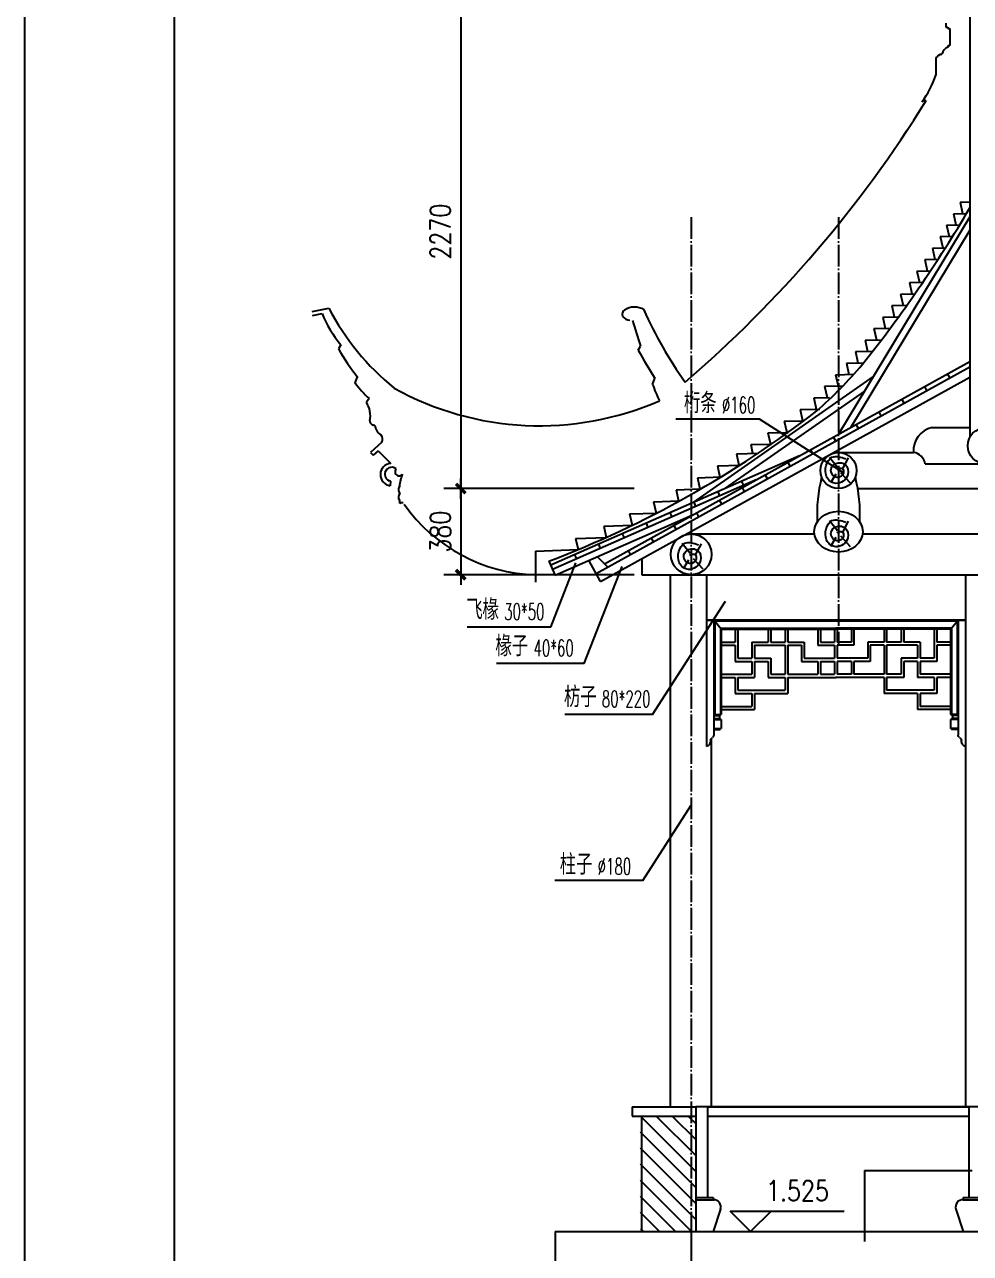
# Model space of a CAD drawing. Extents: x 1035948 to 1665131, y -158296 to 142149.
# Drawn here: x 1180285 to 1184461, y -85776 to -80350 of the extents above; entities that cross this region are included whole.
import ezdxf
from ezdxf.enums import TextEntityAlignment as Align

# ---------------------------------------------------------------- set-up
doc = ezdxf.new("R2010")
doc.units = 0
doc.header["$LTSCALE"] = 200
doc.header["$MEASUREMENT"] = 0
doc.linetypes.add('ACAD_ISO04W100', pattern=[30.5, 24, -3, 0.5, -3])
doc.layers.get('0').update_dxf_attribs({"linetype": 'CONTINUOUS'})
doc.layers.get('DEFPOINTS').update_dxf_attribs({"linetype": 'CONTINUOUS'})
for name, color, linetype in [('BALCONY', 6, 'CONTINUOUS'), ('DOTE', 1, 'CONTINUOUS'), ('PUB_DIM', 3, 'CONTINUOUS'), ('PUB_TEXT', 7, 'CONTINUOUS'), ('ROOF', 4, 'CONTINUOUS'), ('WINDOW', 2, 'CONTINUOUS'), ('WLL1', 7, 'CONTINUOUS')]:
    doc.layers.add(name, color=color, linetype=linetype)
doc.styles.add('_HZTXT', font='txt.shx', dxfattribs={"width": 0.8, "bigfont": 'hztxt.shx'})
doc.styles.add('_SIMPLEX', font='SIMPLEX.shx', dxfattribs={"width": 0.6})
doc.styles.add('DIM_FONT', font='SIMPLEX.shx', dxfattribs={"width": 0.8})
doc.dimstyles.new('DIMN30', dxfattribs={"dimscale": 0.3, "dimtxt": 300, "dimasz": 1, "dimexe": 250, "dimexo": 300, "dimgap": 150, "dimtad": 1, "dimdec": 0, "dimzin": 0, "dimdsep": 46, "dimtxsty": 'DIM_FONT', "dimblk": '_DIMX', "dimcen": 0.09, "dimclrt": 7, "dimadec": 0, "dimazin": 0, "dimtfac": 1, "dimtdec": 0, "dimtix": 1, "dimtmove": 2, "dimatfit": 3, "dimldrblk": '_DIMX', "dimfxl": 0, "dimtolj": 1, "dimtzin": 0, "dimarcsym": 0})

# ---------------------------------------------------------------- blocks, each defined once
blk = doc.blocks.new('_DIMX')
blk.add_line((-150, 0), (150, 0))
at = {"const_width": 50}
blk.add_lwpolyline([(-70, -70), (70, 70)], dxfattribs=at)
blk = doc.blocks.new('*D11')
at = {"color": 0, "linetype": 'ByBlock'}
for p, q in [((12066.2, 22140.6), (11225.4, 22140.6)), ((11300.4, 22140.3), (11300.4, 19870.6)), ((12066.2, 19870.3), (11225.4, 19870.3))]:
    blk.add_line(p, q, dxfattribs=at)
at = {"layer": 'DEFPOINTS', "color": 0, "linetype": 'ByBlock'}
for p in [(12156.2, 22140.6), (11300.4, 19870.3), (12156.2, 19870.3)]:
    blk.add_point(p, dxfattribs=at)
at = {"color": 0, "linetype": 'ByBlock', "xscale": 0.3, "yscale": 0.3, "zscale": 0.3}
for p, rotation in [((11300.4, 22140.6), 90), ((11300.4, 19870.3), 270)]:
    blk.add_blockref('_DIMX', p, dxfattribs=dict(at, rotation=rotation))
at = {"color": 7, "linetype": 'ByBlock', "insert": (11210.4, 21005.4), "char_height": 90, "attachment_point": 5, "rotation": 90, "style": 'DIM_FONT'}
blk.add_mtext('\\A1;2270', dxfattribs=at)
blk = doc.blocks.new('*D12')
at = {"color": 0, "linetype": 'ByBlock'}
for p, q in [((12066.2, 19870.3), (11225.4, 19870.3)), ((11300.4, 19870), (11300.4, 19490.6)), ((12066.2, 19490.3), (11225.4, 19490.3))]:
    blk.add_line(p, q, dxfattribs=at)
at = {"layer": 'DEFPOINTS', "color": 0, "linetype": 'ByBlock'}
for p in [(12156.2, 19870.3), (11300.4, 19490.3), (12156.2, 19490.3)]:
    blk.add_point(p, dxfattribs=at)
at = {"color": 0, "linetype": 'ByBlock', "xscale": 0.3, "yscale": 0.3, "zscale": 0.3}
for p, rotation in [((11300.4, 19870.3), 90), ((11300.4, 19490.3), 270)]:
    blk.add_blockref('_DIMX', p, dxfattribs=dict(at, rotation=rotation))
at = {"color": 7, "linetype": 'ByBlock', "insert": (11210.4, 19680.3), "char_height": 90, "attachment_point": 5, "rotation": 90, "style": 'DIM_FONT'}
blk.add_mtext('\\A1;380', dxfattribs=at)

msp = doc.modelspace()

# ---------------------------------------------------------------- hatches: boundary and pattern name
at = {"layer": 'WLL1'}
h = msp.add_hatch(dxfattribs=at)
h.set_pattern_fill('ANSI31', color=256, scale=400, style=0)
h.set_pattern_definition([(135, (1197796.434, -85679.41), (35.35534, 35.35534), [])])
h.paths.add_polyline_path([(1183251.12283, -85679.41), (1183228.12283, -85679.41), (1183228.12283, -85169.41), (1183251.12283, -85169.41)])
h.paths.add_polyline_path([(1183228.12283, -85679.41), (1183004.12283, -85679.41), (1183004.12283, -85169.41), (1183228.12283, -85169.41)])

# ---------------------------------------------------------------- linework, layer by layer
at = {"color": 7}
for p, q in [((1183328.13281, -82979.41), (1183328.13281, -83463.05483)), ((1184406.05119, -82979.41), (1184406.05119, -83463.05483)), ((1184406.05119, -82979.41), (1184406.05119, -83463.05483))]:
    msp.add_line(p, q, dxfattribs=at)
at = {"color": 6}
for p, q in [((1183360.797, -83019.99019), (1183328.13281, -82979.41)), ((1183332.15746, -82984.41), (1183332.15746, -83396.3976)), ((1184402.02654, -82984.41), (1183332.15746, -82984.41)), ((1184373.38699, -83019.99019), (1184406.05119, -82979.41)), ((1184402.02654, -82984.41), (1184402.02654, -83396.3976)), ((1184402.02654, -82984.41), (1184402.02654, -83396.07519)), ((1183356.77236, -83014.99019), (1183356.77236, -83396.3976)), ((1183356.77236, -83014.99019), (1183867.092, -83014.99019)), ((1184377.41164, -83014.99019), (1183867.092, -83014.99019)), ((1184377.41164, -83014.99019), (1184377.41164, -83396.07519))]:
    msp.add_line(p, q, dxfattribs=at)
for p, q in [((1183360.797, -83019.99019), (1183360.797, -83375.06683)), ((1183360.797, -83019.99019), (1183867.092, -83019.99019)), ((1183422.20389, -83019.99019), (1183422.20389, -83076.80245)), ((1183433.63636, -83019.99019), (1183433.63636, -83147.81778)), ((1183568.09317, -83019.99019), (1183568.09317, -83076.80245)), ((1183579.52564, -83019.99019), (1183579.52564, -83076.80245)), ((1183643.29384, -83019.99019), (1183643.29384, -83076.80245)), ((1183654.7263, -83019.99019), (1183654.7263, -83076.80245)), ((1183787.67911, -83019.99019), (1183787.67911, -83091.00552)), ((1183799.11157, -83019.99019), (1183799.11157, -83076.80245)), ((1183861.37577, -83019.99019), (1183861.37577, -83076.80245)), ((1184373.38699, -83019.99019), (1183867.092, -83019.99019)), ((1183872.80823, -83019.99019), (1183872.80823, -83076.80245)), ((1183935.07243, -83019.99019), (1183935.07243, -83076.80245)), ((1183946.50489, -83019.99019), (1183946.50489, -83091.00552)), ((1184079.4577, -83019.99019), (1184079.4577, -83076.80245)), ((1184090.89016, -83019.99019), (1184090.89016, -83076.80245)), ((1184154.65836, -83019.99019), (1184154.65836, -83076.80245)), ((1184166.09083, -83019.99019), (1184166.09083, -83076.80245)), ((1184300.54764, -83019.99019), (1184300.54764, -83147.81778)), ((1184311.98011, -83019.99019), (1184311.98011, -83076.80245)), ((1184373.38699, -83019.99019), (1184373.38699, -83375.06683)), ((1183360.797, -83076.80245), (1183422.20389, -83076.80245)), ((1183360.797, -83091.00552), (1183422.20389, -83091.00552)), ((1183422.20389, -83091.00552), (1183422.20389, -83162.02085)), ((1183495.90055, -83076.80245), (1183568.09317, -83076.80245)), ((1183495.90055, -83076.80245), (1183495.90055, -83147.81778)), ((1183507.33302, -83091.00552), (1183643.29384, -83091.00552)), ((1183507.33302, -83091.00552), (1183507.33302, -83147.81778)), ((1183579.52564, -83076.80245), (1183643.29384, -83076.80245)), ((1183643.29384, -83091.00552), (1183643.29384, -83218.83311)), ((1183654.7263, -83076.80245), (1183726.91896, -83076.80245)), ((1183654.7263, -83091.00552), (1183715.48649, -83091.00552)), ((1183654.7263, -83091.00552), (1183654.7263, -83218.83311)), ((1183715.48649, -83091.00552), (1183715.48649, -83162.02085)), ((1183726.91896, -83076.80245), (1183726.91896, -83147.81778)), ((1183787.67911, -83091.00552), (1183861.37577, -83091.00552)), ((1183799.11157, -83076.80245), (1183861.37577, -83076.80245)), ((1183861.37577, -83091.00552), (1183861.37577, -83147.81778)), ((1183935.07243, -83076.80245), (1183872.80823, -83076.80245)), ((1183872.80823, -83091.00552), (1183872.80823, -83147.81778)), ((1183946.50489, -83091.00552), (1183872.80823, -83091.00552)), ((1184007.26504, -83076.80245), (1184007.26504, -83147.81778)), ((1184079.4577, -83076.80245), (1184007.26504, -83076.80245)), ((1184018.69751, -83091.00552), (1184018.69751, -83162.02085)), ((1184079.4577, -83091.00552), (1184018.69751, -83091.00552)), ((1184079.4577, -83091.00552), (1184079.4577, -83218.83311)), ((1184154.65836, -83076.80245), (1184090.89016, -83076.80245)), ((1184226.85098, -83091.00552), (1184090.89016, -83091.00552)), ((1184090.89016, -83091.00552), (1184090.89016, -83218.83311)), ((1184238.28345, -83076.80245), (1184166.09083, -83076.80245)), ((1184226.85098, -83091.00552), (1184226.85098, -83147.81778)), ((1184238.28345, -83076.80245), (1184238.28345, -83147.81778)), ((1184373.38699, -83076.80245), (1184311.98011, -83076.80245)), ((1184373.38699, -83091.00552), (1184311.98011, -83091.00552)), ((1184311.98011, -83091.00552), (1184311.98011, -83162.02085)), ((1183422.20389, -83162.02085), (1183495.90055, -83162.02085)), ((1183433.63636, -83147.81778), (1183495.90055, -83147.81778)), ((1183495.90055, -83162.02085), (1183495.90055, -83218.83311)), ((1183507.33302, -83147.81778), (1183579.52564, -83147.81778)), ((1183507.33302, -83162.02085), (1183568.09317, -83162.02085)), ((1183507.33302, -83162.02085), (1183507.33302, -83233.03618)), ((1183568.09317, -83162.02085), (1183568.09317, -83233.03618)), ((1183579.52564, -83147.81778), (1183579.52564, -83218.83311)), ((1183715.48649, -83162.02085), (1183787.67911, -83162.02085)), ((1183726.91896, -83147.81778), (1183861.37577, -83147.81778)), ((1183787.67911, -83162.02085), (1183787.67911, -83218.83311)), ((1183799.11157, -83162.02085), (1183861.37577, -83162.02085)), ((1183799.11157, -83162.02085), (1183799.11157, -83218.83311)), ((1183861.37577, -83162.02085), (1183861.37577, -83218.83311)), ((1184007.26504, -83147.81778), (1183872.80823, -83147.81778)), ((1183935.07243, -83162.02085), (1183872.80823, -83162.02085)), ((1183872.80823, -83162.02085), (1183872.80823, -83218.83311)), ((1183935.07243, -83162.02085), (1183935.07243, -83218.83311)), ((1184018.69751, -83162.02085), (1183946.50489, -83162.02085)), ((1183946.50489, -83162.02085), (1183946.50489, -83218.83311)), ((1184226.85098, -83147.81778), (1184154.65836, -83147.81778)), ((1184154.65836, -83147.81778), (1184154.65836, -83218.83311)), ((1184226.85098, -83162.02085), (1184166.09083, -83162.02085)), ((1184166.09083, -83162.02085), (1184166.09083, -83233.03618)), ((1184226.85098, -83162.02085), (1184226.85098, -83233.03618)), ((1184300.54764, -83147.81778), (1184238.28345, -83147.81778)), ((1184311.98011, -83162.02085), (1184238.28345, -83162.02085)), ((1184238.28345, -83162.02085), (1184238.28345, -83218.83311)), ((1183360.797, -83218.83311), (1183495.90055, -83218.83311)), ((1183579.52564, -83218.83311), (1183643.29384, -83218.83311)), ((1183654.7263, -83218.83311), (1183787.67911, -83218.83311)), ((1183799.11157, -83218.83311), (1183861.37577, -83218.83311)), ((1183935.07243, -83218.83311), (1183872.80823, -83218.83311)), ((1184079.4577, -83218.83311), (1183946.50489, -83218.83311)), ((1184154.65836, -83218.83311), (1184090.89016, -83218.83311)), ((1184373.38699, -83218.83311), (1184238.28345, -83218.83311)), ((1183360.797, -83233.03618), (1183422.20389, -83233.03618)), ((1183422.20389, -83233.03618), (1183422.20389, -83304.0515)), ((1183433.63636, -83233.03618), (1183433.63636, -83289.84844)), ((1183433.63636, -83233.03618), (1183507.33302, -83233.03618)), ((1183568.09317, -83233.03618), (1183643.29384, -83233.03618)), ((1183643.29384, -83233.03618), (1183643.29384, -83289.84844)), ((1184166.09083, -83233.03618), (1184090.89016, -83233.03618)), ((1184090.89016, -83233.03618), (1184090.89016, -83289.84844)), ((1184300.54764, -83233.03618), (1184226.85098, -83233.03618)), ((1184300.54764, -83233.03618), (1184300.54764, -83289.84844)), ((1184373.38699, -83233.03618), (1184311.98011, -83233.03618)), ((1184311.98011, -83233.03618), (1184311.98011, -83304.0515)), ((1183422.20389, -83304.0515), (1183495.90055, -83304.0515)), ((1183433.63636, -83289.84844), (1183643.29384, -83289.84844)), ((1183495.90055, -83304.0515), (1183495.90055, -83360.86377)), ((1184300.54764, -83289.84844), (1184090.89016, -83289.84844)), ((1184311.98011, -83304.0515), (1184238.28345, -83304.0515)), ((1184238.28345, -83304.0515), (1184238.28345, -83360.86377)), ((1183360.797, -83360.86377), (1183495.90055, -83360.86377)), ((1184373.38699, -83360.86377), (1184238.28345, -83360.86377)), ((1183328.13281, -83396.3976), (1183356.71398, -83396.3976)), ((1183328.13281, -83401.47013), (1183352.63096, -83401.47013)), ((1183328.13281, -83414.0365), (1183352.63096, -83414.0365)), ((1183328.13281, -83419.10903), (1183356.71398, -83419.10903)), ((1184406.05119, -83396.07519), (1184377.47002, -83396.07519)), ((1184406.05119, -83419.10903), (1184377.47002, -83419.10903)), ((1184406.05119, -83401.14771), (1184381.55304, -83401.14771)), ((1184406.05119, -83414.0365), (1184381.55304, -83414.0365)), ((1183328.13281, -83457.98231), (1183356.71398, -83457.98231)), ((1184406.05119, -83457.98231), (1184377.47002, -83457.98231)), ((1185806.30793, -85129.41), (1183248.12283, -85129.41)), ((1183993.48513, -85409.40863), (1183993.48513, -85722.8195)), ((1182628.12283, -85679.41), (1182628.12283, -87629.41))]:
    msp.add_line(p, q)
at = {"color": 151}
msp.add_lwpolyline([(1199887.15092, -90970.48133), (1199887.15092, -77110.48133), (1180285.15092, -77110.48133), (1180285.15092, -90970.48133)], close=True, dxfattribs=at)
at = {"color": 5}
msp.add_lwpolyline([(1199557.15092, -90640.48133), (1199557.15092, -77440.48133), (1180945.15092, -77440.48133), (1180945.15092, -90640.48133)], close=True, dxfattribs=at)
at = {"layer": 'BALCONY'}
for p, q in [((1183838.72938, -82260.67988), (1183873.68619, -82304.31897)), ((1183921.75174, -82262.8618), (1183895.53426, -82310.86476)), ((1183867.13182, -82334.86649), (1183843.09879, -82374.14147)), ((1183886.79493, -82328.32044), (1183930.49107, -82374.14147)), ((1183838.72938, -82540.67988), (1183873.68619, -82584.31897)), ((1183921.75174, -82542.8618), (1183895.53426, -82590.86476)), ((1183867.13182, -82614.86649), (1183843.09879, -82654.14147)), ((1183886.79493, -82608.32044), (1183930.49107, -82654.14147)), ((1183188.4331, -82640.67988), (1183223.38991, -82684.31897)), ((1183271.45547, -82642.8618), (1183245.23798, -82690.86476)), ((1183216.83554, -82714.86649), (1183192.80252, -82754.14147)), ((1183236.49866, -82708.32044), (1183280.19479, -82754.14147))]:
    msp.add_line(p, q, dxfattribs=at)
for points in [[(1183871.50123, -82313.04694), (1183895.53426, -82310.86476), (1183899.90367, -82330.50237), (1183871.50123, -82350.13999), (1183845.28375, -82319.59273), (1183860.57744, -82291.22739), (1183908.643, -82293.40932), (1183919.56679, -82337.04842), (1183867.13182, -82376.3234), (1183825.62063, -82345.77613), (1183849.65366, -82260.67988), (1183910.82795, -82267.22566)], [(1183871.50123, -82593.04694), (1183895.53426, -82590.86476), (1183899.90367, -82610.50237), (1183871.50123, -82630.13999), (1183845.28375, -82599.59273), (1183860.57744, -82571.22739), (1183908.643, -82573.40932), (1183919.56679, -82617.04842), (1183867.13182, -82656.3234), (1183825.62063, -82625.77613), (1183849.65366, -82540.67988), (1183910.82795, -82547.22566)], [(1183221.20496, -82693.04694), (1183245.23798, -82690.86476), (1183249.6074, -82710.50237), (1183221.20496, -82730.13999), (1183194.98747, -82699.59273), (1183210.28117, -82671.22739), (1183258.34672, -82673.40932), (1183269.27051, -82717.04842), (1183216.83554, -82756.3234), (1183175.32436, -82725.77613), (1183199.35738, -82640.67988), (1183260.53168, -82647.22566)]]:
    msp.add_spline(points, degree=3, dxfattribs=at)
at = {"layer": 'DOTE', "linetype": 'ACAD_ISO04W100', "ltscale": 0.02}
for p, q in [((1183228.12283, -81200.93036), (1183228.12283, -86627.78324)), ((1183878.41911, -81200.93036), (1183878.41911, -83088.90518))]:
    msp.add_line(p, q, dxfattribs=at)
at = {"layer": 'PUB_DIM'}
for p, q in [((1183490.5781, -85679.41), (1183400.5781, -85589.41)), ((1183400.5781, -85589.41), (1183580.5781, -85589.41)), ((1183490.5781, -85589.41), (1183903.72096, -85589.41)), ((1183580.5781, -85589.41), (1183490.5781, -85679.41))]:
    msp.add_line(p, q, dxfattribs=at)
at = {"layer": 'PUB_TEXT'}
for p, q in [((1183529.41522, -82093.26929), (1183160.32044, -82093.26929)), ((1183900.38351, -82329.32925), (1183529.41522, -82093.26929)), ((1182608.01758, -83011.3079), (1182238.9228, -83011.3079)), ((1182755.92589, -83172.02575), (1182368.23941, -83172.02575)), ((1183057.77965, -83396.39934), (1182670.09317, -83396.39934)), ((1183014.20577, -84129.97325), (1182626.51929, -84129.97325)), ((1183993.48513, -85409.40863), (1184468.45777, -85409.40863))]:
    msp.add_line(p, q, dxfattribs=at)
at = {"layer": 'ROOF'}
for p, q in [((1184351.52127, -80343.6731), (1184351.52127, -80361.48928)), ((1184351.52127, -80361.48928), (1184361.52839, -80361.48928)), ((1184361.52839, -80361.48928), (1184361.52839, -80367.97309)), ((1184361.52839, -80367.97309), (1184369.38628, -80367.97309)), ((1184369.38628, -80367.97309), (1184369.38628, -80442.25055)), ((1184362.69911, -80449.34792), (1184362.69911, -80442.25055)), ((1184362.69911, -80442.25055), (1184369.38628, -80442.25055)), ((1184369.38628, -80442.25055), (1184369.38628, -80442.25055)), ((1184313.23964, -80495.80223), (1184307.69916, -80495.80223)), ((1184307.69916, -80495.80223), (1184307.69916, -80573.76679)), ((1184323.69993, -80481.11384), (1184323.69993, -80486.20015)), ((1184323.69993, -80481.11384), (1184335.05584, -80481.11384)), ((1184415.25031, -81134.61907), (1184458.71538, -81133.69675)), ((1184415.30018, -81134.53178), (1184426.19157, -81184.30066)), ((1184385.87942, -81185.24231), (1184444.52016, -81183.99797)), ((1184385.87942, -81185.24231), (1184396.7708, -81235.0112)), ((1184355.58233, -81235.88521), (1184414.71276, -81234.63048)), ((1184355.58233, -81235.88521), (1184366.47371, -81285.6541)), ((1184327.40042, -81286.48322), (1184383.97878, -81285.28265)), ((1184327.40042, -81286.48322), (1184338.2918, -81336.25211)), ((1184258.88806, -81387.93704), (1184319.63372, -81386.64803)), ((1184293.14424, -81337.21013), (1184353.8899, -81335.92112)), ((1184293.14424, -81337.21013), (1184304.03562, -81386.97902)), ((1184224.63188, -81438.66395), (1184285.96984, -81437.36237)), ((1184224.63188, -81438.66395), (1184235.52326, -81488.43283)), ((1184258.88806, -81387.93704), (1184269.77944, -81437.70593)), ((1184191.91084, -81489.35828), (1184251.2735, -81488.09862)), ((1184191.91084, -81489.35828), (1184202.80222, -81539.12717)), ((1184152.63454, -81540.19171), (1184215.5135, -81538.85744)), ((1184152.63454, -81540.19171), (1184163.52592, -81589.9606)), ((1181555.40498, -81617.4788), (1181628.41879, -81602.87272)), ((1184113.35824, -81591.02515), (1184178.65639, -81589.63954)), ((1184113.35824, -81591.02515), (1184124.24963, -81640.79403)), ((1181556.79167, -81635.14474), (1181598.18509, -81625.63174)), ((1182923.77275, -81629.1184), (1182924.5777, -81639.37312)), ((1184074.08195, -81641.85858), (1184140.53488, -81640.44846)), ((1184074.08195, -81641.85858), (1184084.97333, -81691.62747)), ((1184034.80565, -81692.69201), (1184101.25858, -81691.2819)), ((1184034.80565, -81692.69201), (1184045.69703, -81742.4609)), ((1181682.05256, -81764.84465), (1181670.59407, -81782.24216)), ((1183995.52935, -81743.52544), (1184068.69623, -81741.97286)), ((1183995.52935, -81743.52544), (1184006.42073, -81793.29433)), ((1182993.59619, -81787.22114), (1183004.96565, -81770.09136)), ((1183953.04233, -81794.42701), (1184029.74956, -81792.7993)), ((1183953.04233, -81794.42701), (1183963.93372, -81844.1959)), ((1183913.76604, -81845.26044), (1183989.91429, -81843.64459)), ((1183913.76604, -81845.26044), (1183924.65742, -81895.02933)), ((1181753.43079, -81906.00422), (1181743.56691, -81931.87951)), ((1183057.71952, -81939.59998), (1183067.17555, -81911.25094)), ((1183865.48498, -81896.28495), (1183945.87432, -81894.57911)), ((1183865.48498, -81896.28495), (1183876.37637, -81946.05384)), ((1183817.20393, -81947.30946), (1183898.2459, -81945.58977)), ((1183817.20393, -81947.30946), (1183828.09532, -81997.07835)), ((1181806.1917, -82001.44991), (1181794.25592, -82017.63787)), ((1183768.92288, -81998.33398), (1183839.33436, -81996.83986)), ((1183768.92288, -81998.33398), (1183779.81426, -82048.10286)), ((1183708.65776, -82049.61279), (1183795.38798, -82047.77239)), ((1183708.65776, -82049.61279), (1183719.54915, -82099.38167)), ((1183639.11883, -82101.08839), (1183725.84905, -82099.24799)), ((1183639.11883, -82101.08839), (1183650.01021, -82150.85727)), ((1181862.51165, -82194.57606), (1181811.89237, -82239.56119)), ((1183566.62807, -82152.62662), (1183655.79197, -82150.73459)), ((1183566.62807, -82152.62662), (1183577.51945, -82202.39551)), ((1181811.89237, -82239.56119), (1181824.70436, -82251.34902)), ((1181846.16853, -82232.64304), (1181824.70436, -82251.34902)), ((1181846.16853, -82232.64304), (1181901.53894, -82287.60712)), ((1183427.76504, -82245.61387), (1183523.69543, -82242.46874)), ((1183427.76504, -82245.61387), (1183438.62906, -82295.25769)), ((1183490.92035, -82204.23312), (1183582.77173, -82202.28406)), ((1183490.92035, -82204.23312), (1183499.46167, -82243.26326)), ((1183343.79913, -82298.36675), (1183443.21122, -82295.10746)), ((1183343.79913, -82298.36675), (1183354.66314, -82348.01056)), ((1183255.31306, -82351.26782), (1183358.66822, -82347.87926)), ((1183255.31306, -82351.26782), (1183266.17707, -82400.91163)), ((1181901.11888, -82366.64422), (1181896.55556, -82364.98557)), ((1181901.11888, -82366.64422), (1181899.6607, -82386.31667)), ((1183161.71812, -82404.33638), (1183269.58585, -82400.79988)), ((1183161.71812, -82404.33638), (1183172.58213, -82453.9802)), ((1183062.27521, -82457.59668), (1183175.37242, -82453.88872)), ((1183062.27521, -82457.59668), (1183073.13923, -82507.2405)), ((1182956.03455, -82511.07985), (1183075.28508, -82507.17014)), ((1182956.03455, -82511.07985), (1182966.89857, -82560.72366)), ((1182841.73995, -82564.82706), (1182968.36921, -82560.67545)), ((1182841.73995, -82564.82706), (1182852.60396, -82614.47088)), ((1182717.6685, -82618.89482), (1182853.36223, -82614.44602)), ((1182717.6685, -82618.89482), (1182728.53251, -82668.53864)), ((1182540.82352, -82674.69279), (1182728.53251, -82668.53864)), ((1182540.82352, -82674.69279), (1182540.82352, -82812.43702))]:
    msp.add_line(p, q, dxfattribs=at)
for centre, radius, start, end in [((1182589.20497, -80898.57394), 1352.56985, 234.62623844, 234.62623844), ((1183928.87811, -80451.41016), 398.09111, 342.0998944, 342.0998944), ((1182498.7331, -81310.19408), 953.22801, 218.8425534, 218.8425534), ((1184375.0419, -80487.99963), 40.57461, 170.22922455, 170.22922455), ((1184375.0419, -80487.99963), 40.57461, 107.71003415, 170.22922455), ((1184323.12963, -80496.07752), 9.89381, 86.69552838, 178.40557194), ((1182358.85216, -81354.90026), 791.27246, 211.2037152, 211.2037152), ((1183928.87811, -80451.41016), 398.09111, 322.95927151, 342.0998944), ((1179713.84264, -77865.87963), 5354.47275, 310.63803285, 328.21566571), ((1184266.10479, -80726.49166), 40.29318, 91.08586772, 118.89087116), ((1182647.75208, -81064.37009), 1152.83366, 207.84700424, 230.61412025), ((1182977.66085, -81676.66577), 79.34032, 57.54290071, 124.05756945), ((1182076.07278, -81432.60197), 515.39997, 201.99490891, 220.1379963), ((1182943.14505, -81627.54742), 19.34785, 120.83404955, 184.21948418), ((1182961.127, -81605.28838), 49.97621, 223.00165085, 265.60850226), ((1184861.55341, -81114.46692), 1968.94934, 195.99749768, 199.44986349), ((1184755.14897, -80830.18757), 1903.31725, 204.18922782, 215.26420229), ((1182498.7331, -81310.19408), 953.22801, 209.68360132, 218.8425534), ((1184906.50996, -80753.24348), 2173.50693, 208.40628702, 212.1936819), ((1182168.39159, -81615.39334), 529.36608, 216.61244162, 226.8261442), ((1182558.74359, -80797.08714), 1324.56437, 240.98273342, 293.56759586), ((1183670.62033, -81719.6636), 651.16773, 199.74026907, 206.5939384), ((1181697.81114, -82078.2307), 113.89945, 348.79235313, 32.13968865), ((1181828.08921, -82100.27081), 18.55103, 180.30263875, 281.3785321), ((1181886.38361, -82115.15163), 54.73438, 183.4623861, 240.03988225), ((1181837.0413, -82181.14217), 28.79596, 332.19138673, 40.15720231), ((1181905.56752, -82337.05642), 49.61313, 94.65753683, 263.16228794), ((1181906.48583, -82335.95081), 31.10088, 50.5717963, 248.99782878), ((1181938.91258, -82324.87687), 18.11944, 134.38555371, 325.23217391), ((1182134.80117, -82410.42514), 196.00981, 157.43483579, 173.89119976), ((1181963.33832, -82404.4053), 27.73701, 147.65710112, 217.43029108), ((1181959.50371, -82436.64964), 23.8253, 139.77580318, 214.18250962), ((1181919.41782, -82459.73055), 22.56528, 345.09035417, 25.4452164), ((1181954.4007, -82483.85452), 22.56528, 85.37500565, 125.72986789), ((1182560.52417, -82047.58343), 732.0933, 214.97717804, 268.45798347)]:
    msp.add_arc(centre, radius, start, end, dxfattribs=at)
at = {"layer": 'WINDOW'}
for p, q in [((1183295.46862, -82979.41), (1183295.46862, -83537.1586)), ((1184438.71538, -82979.41), (1183295.46862, -82979.41)), ((1184438.71538, -82979.41), (1184438.71538, -83537.1586)), ((1183654.7263, -83233.03618), (1183867.092, -83233.03618)), ((1183654.7263, -83233.03618), (1183654.7263, -83304.0515)), ((1184079.4577, -83233.03618), (1183867.092, -83233.03618)), ((1184079.4577, -83233.03618), (1184079.4577, -83304.0515)), ((1183507.33302, -83304.0515), (1183654.7263, -83304.0515)), ((1183507.33302, -83304.0515), (1183507.33302, -83375.06683)), ((1184226.85098, -83304.0515), (1184079.4577, -83304.0515)), ((1184226.85098, -83304.0515), (1184226.85098, -83375.06683)), ((1183360.797, -83375.06683), (1183360.797, -83396.3976)), ((1183360.797, -83375.06683), (1183507.33302, -83375.06683)), ((1184373.38699, -83375.06683), (1184226.85098, -83375.06683)), ((1184373.38699, -83375.06683), (1184373.38699, -83396.07519)), ((1183352.63096, -83401.47013), (1183356.71398, -83401.47013)), ((1183352.63096, -83401.47013), (1183352.63096, -83414.0365)), ((1183352.63096, -83414.0365), (1183356.71398, -83414.0365)), ((1183356.71398, -83396.3976), (1183356.71398, -83401.47013)), ((1183356.71398, -83396.3976), (1183360.797, -83396.3976)), ((1183356.71398, -83414.0365), (1183356.71398, -83419.10903)), ((1183356.71398, -83419.10903), (1183360.797, -83419.10903)), ((1183360.797, -83419.10903), (1183360.797, -83457.98231)), ((1184377.47002, -83396.07519), (1184373.38699, -83396.07519)), ((1184373.38699, -83419.10903), (1184373.38699, -83457.98231)), ((1184377.47002, -83419.10903), (1184373.38699, -83419.10903)), ((1184377.47002, -83396.07519), (1184377.47002, -83401.14771)), ((1184381.55304, -83401.14771), (1184377.47002, -83401.14771)), ((1184377.47002, -83414.0365), (1184377.47002, -83419.10903)), ((1184381.55304, -83414.0365), (1184377.47002, -83414.0365)), ((1184381.55304, -83401.14771), (1184381.55304, -83414.0365)), ((1183328.13281, -83463.05483), (1183356.71398, -83463.05483)), ((1183328.13281, -83463.05483), (1183328.13281, -83487.46139)), ((1183356.71398, -83457.98231), (1183356.71398, -83463.05483)), ((1183356.71398, -83457.98231), (1183360.797, -83457.98231)), ((1184377.47002, -83457.98231), (1184373.38699, -83457.98231)), ((1184377.47002, -83457.98231), (1184377.47002, -83463.05483)), ((1184406.05119, -83463.05483), (1184377.47002, -83463.05483)), ((1184406.05119, -83463.05483), (1184406.05119, -83487.46139))]:
    msp.add_line(p, q, dxfattribs=at)
at = {"layer": 'WINDOW', "extrusion": (0, 0, -1)}
for centre, major_axis, start_param, end_param in [((1183329.42368, -83518.0594), (0, 21.90256), 5.0269841122, 5.8299517084), ((1183306.39816, -83476.06608), (0, 29.30798), 1.970138729, 2.435584443), ((1184427.78584, -83476.06608), (0, 29.30798), 3.8476008642, 4.3130465782), ((1184404.76032, -83518.0594), (0, 21.90256), 0.4532335987, 1.256201195), ((1183294.09749, -83514.00166), (0, 23.2195), 1.4534010777, 3.0681652694), ((1184440.08651, -83514.00166), (0, 23.2195), 3.2150200378, 4.8297842295)]:
    msp.add_ellipse(centre, major_axis=major_axis, ratio=0.804929577, start_param=start_param, end_param=end_param, dxfattribs=at)
at = {"layer": 'WLL1'}
for p, q in [((1184458.71538, -80129.06476), (1184458.71538, -82171.33493)), ((1184458.71538, -81199.41), (1183878.41911, -82159.38896)), ((1184458.71538, -81257.40148), (1183931.10523, -82130.22224)), ((1182808.74959, -82774.41154), (1184458.71538, -81861.00067)), ((1182845.30689, -82731.31349), (1184458.71538, -81838.14052)), ((1182828.12283, -82809.40693), (1184458.71538, -81906.72097)), ((1183239.68617, -82459.69062), (1184032.32903, -81904.77714)), ((1184369.16932, -81910.57282), (1184359.4827, -81893.07512)), ((1183380.22806, -82397.92109), (1183993.95068, -81968.2661)), ((1184268.55755, -81966.27087), (1184258.87094, -81948.77317)), ((1184167.94579, -82021.96892), (1184158.25917, -82004.47122)), ((1184067.33402, -82077.66697), (1184057.64741, -82060.16928)), ((1183966.72226, -82133.36502), (1183957.03564, -82115.86733)), ((1184291.64109, -82130.06476), (1184458.71538, -82130.06476)), ((1183866.1105, -82189.06308), (1183856.42388, -82171.56538)), ((1183706.85874, -82254.36371), (1182608.0047, -82737.3208)), ((1183765.49873, -82244.76113), (1183755.81211, -82227.26343)), ((1183878.41911, -82239.41), (1184209.86528, -82239.41)), ((1183664.88697, -82300.45918), (1183655.20035, -82282.96148)), ((1184261.54307, -82290.06476), (1184528.71538, -82290.06476)), ((1183515.36438, -82360.37381), (1182616.05195, -82755.6304)), ((1183564.2752, -82356.15723), (1183554.58859, -82338.65953)), ((1183344.96642, -82413.41892), (1183353.01367, -82431.72853)), ((1183450.24667, -82367.14723), (1183458.29392, -82385.45683)), ((1183463.66344, -82411.85528), (1183453.97682, -82394.35758)), ((1183963.54917, -82399.41), (1184528.71538, -82399.41)), ((1183239.68617, -82459.69062), (1183247.73343, -82478.00023)), ((1183363.05167, -82467.55333), (1183353.36506, -82450.05563)), ((1183228.12283, -82519.38896), (1182628.12283, -82783.09482)), ((1183134.40593, -82505.96231), (1183142.45318, -82524.27192)), ((1183262.43991, -82523.25138), (1183252.75329, -82505.75368)), ((1183029.12568, -82552.23401), (1183037.17293, -82570.54362)), ((1183161.82815, -82578.94943), (1183152.14153, -82561.45173)), ((1182923.84544, -82598.50571), (1182931.89269, -82616.81531)), ((1183061.21638, -82634.64748), (1183051.52976, -82617.14979)), ((1183207.45678, -82599.41), (1183772.03395, -82599.41)), ((1183984.80426, -82599.41), (1184528.71538, -82599.41)), ((1182818.56519, -82644.7774), (1182826.61244, -82663.08701)), ((1182960.60462, -82690.34553), (1182950.918, -82672.84784)), ((1182600.24613, -82719.66802), (1182628.12283, -82783.09482)), ((1182608.01758, -83011.3079), (1182719.46034, -82726.37354)), ((1182713.28495, -82691.0491), (1182721.3322, -82709.35871)), ((1182828.12283, -82809.40693), (1182777.26809, -82717.54402)), ((1182815.03116, -82700.94678), (1182859.99285, -82746.04359)), ((1183010.69497, -82708.33612), (1183010.69497, -82779.41)), ((1182755.92589, -83172.02575), (1182923.49323, -82743.59331)), ((1183010.69497, -82779.41), (1184528.71538, -82779.41)), ((1183135.65865, -82779.41), (1183135.65865, -85129.41)), ((1183295.65865, -82779.41), (1183295.65865, -82979.41)), ((1184438.71538, -82779.41), (1184438.71538, -85129.41)), ((1183057.77965, -83396.39934), (1183379.89315, -82895.52396)), ((1183295.65865, -82979.41), (1184438.71538, -82979.41)), ((1183315.65865, -83504.37434), (1183315.65865, -85129.41)), ((1183014.20577, -84129.97325), (1183228.12283, -83797.3396)), ((1182968.12283, -85129.41), (1183248.12283, -85129.41)), ((1182968.12283, -85129.41), (1182968.12283, -85169.41)), ((1183248.12283, -85129.41), (1183248.12283, -85679.41)), ((1183300.65865, -85129.41), (1183300.65865, -85529.41)), ((1183300.65865, -85129.41), (1184453.71538, -85129.41)), ((1184453.71538, -85129.41), (1184453.71538, -85529.41)), ((1182968.12283, -85169.41), (1183248.12283, -85169.41)), ((1183008.12283, -85169.41), (1183008.12283, -85679.41)), ((1183300.65865, -85169.41), (1184453.71538, -85169.41)), ((1183248.12283, -85529.41), (1183325.65865, -85529.41)), ((1183248.12283, -85539.41), (1183330.58701, -85539.41)), ((1183325.65865, -85529.41), (1183325.65865, -85539.41)), ((1184428.71538, -85529.41), (1184528.71538, -85529.41)), ((1184428.71538, -85529.41), (1184428.71538, -85539.41)), ((1184428.71538, -85539.41), (1184528.71538, -85539.41)), ((1183357.38361, -85580.77031), (1183325.65865, -85679.41)), ((1184396.99042, -85580.77031), (1184428.71538, -85679.41)), ((1182628.12283, -85679.41), (1186429.30793, -85679.41)), ((1183228.12283, -85679.41), (1183228.12283, -85829.41))]:
    msp.add_line(p, q, dxfattribs=at)
for centre, radius in [((1184528.71538, -82210.06476), 80), ((1183878.41911, -82319.41), 80), ((1183228.12283, -82689.41), 90)]:
    msp.add_circle(centre, radius, dxfattribs=at)
for centre, radius, start, end in [((1179297.28324, -78126.12731), 5986.71203, 321.531293305, 329.558628861), ((1182454.59922, -80549.92312), 2007.98436, 311.41203408, 319.63573827), ((1180952.60148, -78399.13521), 4624.039, 290.87445967, 307.73905255), ((1184311.15449, -82229.90959), 101.73378, 101.05834602, 185.35837776), ((1184199.31328, -82301.86323), 63.33838, 10.73558324, 80.40996982), ((1184438.35068, -82511.00614), 654.64358, 165.66886541, 183.06460567), ((1183318.48753, -82511.00614), 654.64358, 356.93539433, 14.33113459), ((1183327.62776, -85570.68792), 31.41759, 341.28169962, 93.59339867), ((1184426.74627, -85570.68792), 31.41759, 86.40660133, 198.71830038)]:
    msp.add_arc(centre, radius, start, end, dxfattribs=at)
msp.add_ellipse((1183878.41911, -82589.41), major_axis=(-107.048, 0), ratio=0.8407443632, dxfattribs=at)

# ---------------------------------------------------------------- texts
at = {"layer": 'PUB_DIM', "style": 'DIM_FONT', "width": 0.8}
msp.add_text('1.525', height=90, dxfattribs=at).set_placement((1183697.14953, -85499.41), align=Align.MIDDLE)
at = {"layer": 'PUB_TEXT'}
for s, height, style, width, p in [('桁条', 90, '_HZTXT', 0.8, (1183196.32044, -82066.26929)), ('%%c160', 72, '_SIMPLEX', 0.6, (1183363.54115, -82066.26929)), ('飞椽', 90, '_HZTXT', 0.8, (1182235.33295, -82978.65958)), ('30*50', 72, '_SIMPLEX', 0.6, (1182402.55367, -82978.65958)), ('椽子', 90, '_HZTXT', 0.8, (1182364.64957, -83139.37743)), ('40*60', 72, '_SIMPLEX', 0.6, (1182531.87028, -83139.37743)), ('枋子', 90, '_HZTXT', 0.8, (1182666.50333, -83363.75102)), ('80*220', 72, '_SIMPLEX', 0.6, (1182833.72404, -83363.75102)), ('柱子', 90, '_HZTXT', 0.8, (1182647.82863, -84103.54168)), ('%%c180', 72, '_SIMPLEX', 0.6, (1182815.04934, -84103.54168))]:
    msp.add_text(s, height=height, dxfattribs=dict(at, style=style, width=width)).set_placement(p)

# ---------------------------------------------------------------- dimensions: what is measured, and where the dimension line sits
at = {"layer": 'PUB_DIM'}
for p1, p2, picture, middle in [((1183066.44856, -80129.06476), (1183066.44856, -82399.41161), '*D11', (1182120.71079, -81264.23818)), ((1183066.44856, -82399.41161), (1183066.44856, -82779.41161), '*D12', (1182120.71079, -82589.41161))]:
    dim = msp.add_aligned_dim(p1=p1, p2=p2, distance=-855.73777, dimstyle='DIMN30', dxfattribs=at)
    dim.commit()
    dim.dimension.update_dxf_attribs({"geometry": picture, "text_midpoint": middle, "insert": (1170910.26085, -102269.66366)})

doc.saveas('drawing.dxf')
